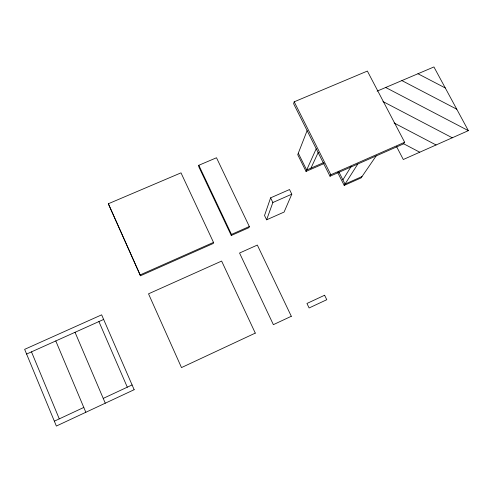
<?xml version="1.0" encoding="UTF-8"?>
<svg xmlns="http://www.w3.org/2000/svg" width="493" height="493" viewBox="0 0 493 493"><rect width="100%" height="100%" fill="white"/><g stroke="black" fill="none" stroke-linecap="round" stroke-linejoin="round"><path stroke-width="0.74" d="M198.815 165.278L198.784 166.714L231.266 235.488L249.008 227.624L249.322 226.515L216.501 157.76L198.815 165.278L231.482 234.428L231.266 235.488M213.5 242.396L213.383 243.419L140.45 275.772L108.337 203.757L180.999 172.858L213.5 242.396L140.141 274.915L140.45 275.772M294.21 101.811L293.612 103.721L330.014 176.229L403.403 143.931L404.661 142.261L367.371 71.066L294.21 101.811L330.846 174.732L330.014 176.229M270.602 197.853L264.531 215.496L266.614 219.81L284.085 212.064L291.794 194.18L289.52 189.546L270.602 197.853L272.863 202.518L266.614 219.81M307.114 130.62L297.729 154.691L306.042 171.41L324.277 163.448M306.042 171.41L316.216 148.744M310.96 168.144L318.299 152.263M342.9 179.859L351.158 166.449M337.643 172.408L344.194 185.405L357.813 163.996M376.165 155.917L361.079 177.911L344.194 185.405M54.347 421.176L83.798 407.452M103.234 398.399L132.087 384.953M26.597 354.06L103.641 319.446M231.482 234.428L249.322 226.515M362.004 176.562L345.032 184.086L338.79 171.712M377.09 91.143L433.926 66.949L468.35 130.651L403.299 159.51L396.588 146.631M272.863 202.518L291.794 194.18M330.846 174.732L404.661 142.261M323.587 162.635L306.664 170.017L298.308 153.212M417.965 73.747L445.284 87.97M401.887 80.587L456.758 109.206M385.686 87.483L468.35 130.651M382.962 101.533L452.266 137.787M394.104 122.991L436.065 144.973M403.428 143.654L419.746 152.214M108.337 203.757L140.141 274.915M98.902 321.572L127.299 387.184M75.041 332.294L105.274 403.194M55.783 340.946L85.831 412.284M31.49 351.866L59.277 418.877M324.604 295.245L306.948 303.472L309.117 307.965L326.779 299.713L324.604 295.245M134.151 389.704L56.362 426.051L24.65 349.34L101.644 314.836L134.151 389.704M255.288 333.114L181.492 367.587L148.522 293.828L221.628 261.068L255.288 333.114M291.314 316.278L273.375 324.659L239.549 253.032L257.334 245.064L291.314 316.278"/></g></svg>
